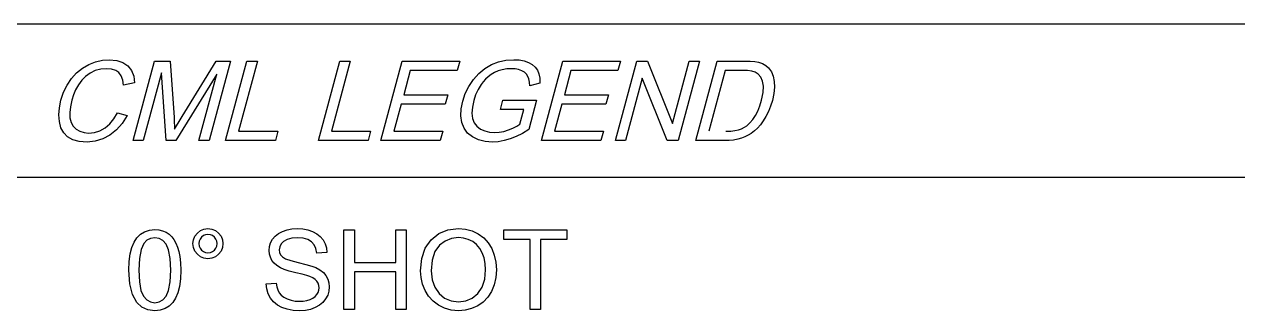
# Model space of a CAD drawing. Extents: x 0 to 17.2, y 0.1 to 11.3.
# Drawn here: x 3.34 to 4.326, y 1.236 to 1.468 of the extents above; entities that cross this region are included whole.
import ezdxf

# ---------------------------------------------------------------- set-up
doc = ezdxf.new("R2010")
doc.units = 0
doc.layers.add('BORDER', color=3, linetype='CONTINUOUS')
doc.layers.add('BORDERTEXT', color=7, linetype='CONTINUOUS')

msp = doc.modelspace()

# ---------------------------------------------------------------- linework, layer by layer
at = {"layer": 'BORDER'}
for points in [[(17.0808, 1.46816), (0.1692, 1.46816)], [(7.3815, 1.34381), (0.1692, 1.34381)]]:
    msp.add_lwpolyline(points, dxfattribs=at)
at = {"layer": 'BORDERTEXT', "color": 7}
for points in [[(3.41562, 1.39633), (3.4236, 1.39416), (3.4236, 1.39416), (3.41959, 1.38769), (3.41493, 1.38233), (3.40961, 1.37809), (3.40961, 1.37809), (3.40378, 1.37501), (3.39759, 1.37317), (3.39103, 1.37255), (3.39103, 1.37255), (3.38463, 1.37302), (3.37934, 1.37444), (3.37517, 1.37681), (3.37517, 1.37681), (3.37203, 1.38007), (3.36981, 1.38418), (3.36851, 1.38914), (3.36851, 1.38914), (3.36808, 1.39465), (3.36849, 1.40043), (3.36973, 1.40647), (3.36973, 1.40647), (3.37189, 1.41292), (3.37475, 1.41879), (3.37831, 1.42409), (3.37831, 1.42409), (3.38249, 1.4287), (3.38717, 1.43251), (3.39236, 1.43552), (3.39236, 1.43552), (3.39785, 1.43768), (3.40342, 1.43899), (3.40908, 1.43942), (3.40908, 1.43942), (3.41506, 1.43887), (3.42006, 1.43722), (3.42408, 1.43448), (3.42408, 1.43448), (3.42704, 1.43074), (3.42887, 1.42611), (3.42958, 1.42058), (3.42062, 1.4186), (3.42062, 1.4186), (3.42004, 1.42288), (3.41878, 1.4263), (3.41685, 1.42888), (3.41685, 1.42888), (3.41423, 1.43067), (3.41093, 1.43174), (3.40695, 1.4321), (3.40695, 1.4321), (3.40214, 1.4317), (3.39767, 1.43051), (3.39353, 1.42852), (3.39353, 1.42852), (3.38981, 1.42587), (3.38661, 1.42267), (3.38392, 1.41893), (3.38392, 1.41893), (3.38171, 1.41488), (3.37992, 1.41074), (3.37857, 1.40651), (3.37857, 1.40651), (3.37742, 1.40125), (3.37694, 1.39645), (3.37711, 1.39211), (3.37711, 1.39211), (3.378, 1.38836), (3.37967, 1.38529), (3.38212, 1.38292), (3.38212, 1.38292), (3.38515, 1.38123), (3.38853, 1.38021), (3.39229, 1.37987), (3.39229, 1.37987), (3.39696, 1.38033), (3.40139, 1.38172), (3.40558, 1.38402), (3.40558, 1.38402), (3.4094, 1.38723), (3.41275, 1.39133), (3.41562, 1.39633)], [(3.72677, 1.39902), (3.72881, 1.4066), (3.75621, 1.40665), (3.74978, 1.38265), (3.74978, 1.38265), (3.74471, 1.37958), (3.73969, 1.37706), (3.73474, 1.37509), (3.73474, 1.37509), (3.72985, 1.37368), (3.72504, 1.37283), (3.7203, 1.37255), (3.7203, 1.37255), (3.71426, 1.373), (3.70886, 1.37436), (3.70408, 1.37663), (3.70408, 1.37663), (3.70015, 1.37976), (3.69729, 1.38369), (3.69549, 1.38843), (3.69549, 1.38843), (3.69471, 1.39378), (3.69493, 1.39953), (3.69614, 1.40568), (3.69614, 1.40568), (3.69823, 1.41183), (3.70112, 1.4177), (3.70481, 1.4233), (3.70481, 1.4233), (3.70916, 1.42828), (3.71403, 1.43233), (3.71942, 1.43545), (3.71942, 1.43545), (3.7252, 1.43765), (3.73125, 1.43898), (3.73755, 1.43942), (3.73755, 1.43942), (3.74201, 1.43917), (3.74604, 1.43841), (3.74963, 1.43715), (3.74963, 1.43715), (3.75267, 1.43543), (3.75507, 1.43332), (3.75682, 1.43082), (3.75682, 1.43082), (3.758, 1.42784), (3.75868, 1.42431), (3.75888, 1.42023), (3.75059, 1.41811), (3.75059, 1.41811), (3.75036, 1.42117), (3.74985, 1.42376), (3.74906, 1.42588), (3.74906, 1.42588), (3.74788, 1.42763), (3.74622, 1.42914), (3.74409, 1.4304), (3.74409, 1.4304), (3.74157, 1.43134), (3.73875, 1.43191), (3.73564, 1.4321), (3.73564, 1.4321), (3.73185, 1.4319), (3.72831, 1.4313), (3.72501, 1.43031), (3.72501, 1.43031), (3.72199, 1.42899), (3.71927, 1.42743), (3.71685, 1.42561), (3.71685, 1.42561), (3.71469, 1.42361), (3.71276, 1.42148), (3.71106, 1.41922), (3.71106, 1.41922), (3.70858, 1.41511), (3.7066, 1.41077), (3.7051, 1.40621), (3.7051, 1.40621), (3.70397, 1.40076), (3.70367, 1.39593), (3.7042, 1.39174), (3.7042, 1.39174), (3.70554, 1.38819), (3.70765, 1.38531), (3.71055, 1.38309), (3.71055, 1.38309), (3.714, 1.38152), (3.71778, 1.38058), (3.72188, 1.38027), (3.72188, 1.38027), (3.72562, 1.38051), (3.72943, 1.38122), (3.73331, 1.38241), (3.73331, 1.38241), (3.73694, 1.38387), (3.74002, 1.38539), (3.74256, 1.38697), (3.74578, 1.39902), (3.72677, 1.39902)], [(3.42838, 1.37365), (3.44571, 1.43832), (3.45859, 1.43832), (3.46162, 1.39253), (3.46162, 1.39253), (3.46186, 1.38863), (3.46204, 1.38544), (3.46215, 1.38296), (3.46215, 1.38296), (3.46375, 1.38568), (3.46582, 1.38914), (3.46836, 1.39333), (3.4959, 1.43832), (3.50741, 1.43832), (3.49009, 1.37365), (3.48184, 1.37365), (3.49634, 1.42777), (3.46305, 1.37365), (3.45533, 1.37365), (3.45138, 1.4287), (3.43663, 1.37365), (3.42838, 1.37365)], [(3.50354, 1.37365), (3.52087, 1.43832), (3.52942, 1.43832), (3.51414, 1.38128), (3.54599, 1.38128), (3.54394, 1.37365), (3.50354, 1.37365)], [(3.57888, 1.37365), (3.5962, 1.43832), (3.60476, 1.43832), (3.58948, 1.38128), (3.62132, 1.38128), (3.61928, 1.37365), (3.57888, 1.37365)], [(3.62964, 1.37365), (3.64697, 1.43832), (3.69372, 1.43832), (3.69168, 1.43069), (3.65348, 1.43069), (3.64818, 1.41088), (3.68395, 1.41088), (3.68191, 1.40329), (3.64614, 1.40329), (3.64025, 1.38128), (3.67994, 1.38128), (3.6779, 1.37365), (3.62964, 1.37365)], [(3.76016, 1.37365), (3.77749, 1.43832), (3.82424, 1.43832), (3.82219, 1.43069), (3.784, 1.43069), (3.77869, 1.41088), (3.81446, 1.41088), (3.81243, 1.40329), (3.77666, 1.40329), (3.77076, 1.38128), (3.81046, 1.38128), (3.80841, 1.37365), (3.76016, 1.37365)], [(3.82015, 1.37365), (3.83747, 1.43832), (3.84625, 1.43832), (3.86661, 1.38755), (3.88021, 1.43832), (3.88842, 1.43832), (3.87109, 1.37365), (3.86231, 1.37365), (3.84196, 1.42447), (3.82835, 1.37365), (3.82015, 1.37365)], [(3.88547, 1.37365), (3.9028, 1.43832), (3.92507, 1.43832), (3.92507, 1.43832), (3.92967, 1.43821), (3.93343, 1.4379), (3.93633, 1.43739), (3.93633, 1.43739), (3.93957, 1.43631), (3.94231, 1.43476), (3.94458, 1.43276), (3.94458, 1.43276), (3.94686, 1.42961), (3.94842, 1.42593), (3.94927, 1.42171), (3.94927, 1.42171), (3.94942, 1.41701), (3.94889, 1.41189), (3.94769, 1.40634), (3.94769, 1.40634), (3.94623, 1.40161), (3.94449, 1.39726), (3.94247, 1.39328), (3.94247, 1.39328), (3.94025, 1.38971), (3.93794, 1.38657), (3.93553, 1.38386), (3.93553, 1.38386), (3.93306, 1.38156), (3.93058, 1.3796), (3.92807, 1.378), (3.92807, 1.378), (3.92544, 1.37669), (3.92258, 1.37561), (3.91949, 1.37476), (3.91949, 1.37476), (3.91616, 1.37414), (3.9126, 1.37378), (3.9088, 1.37365), (3.88547, 1.37365)], [(3.90988, 1.38128), (3.90988, 1.38128), (3.91387, 1.38142), (3.91732, 1.38181), (3.92023, 1.38248), (3.92023, 1.38248), (3.92273, 1.38338), (3.92497, 1.38449), (3.92693, 1.38583), (3.92693, 1.38583), (3.92941, 1.38809), (3.93173, 1.39082), (3.93386, 1.39401), (3.93386, 1.39401), (3.93579, 1.39768), (3.93747, 1.40183), (3.9389, 1.40647), (3.9389, 1.40647), (3.9402, 1.41271), (3.94048, 1.41791), (3.93975, 1.42206), (3.93975, 1.42206), (3.93823, 1.42529), (3.93619, 1.42773), (3.93361, 1.42936), (3.93361, 1.42936), (3.93105, 1.4301), (3.92748, 1.43054), (3.92289, 1.43069), (3.90931, 1.43069), (3.89607, 1.38128)], [(3.42501, 1.26845), (3.42501, 1.26845), (3.42527, 1.27558), (3.42606, 1.28171), (3.42736, 1.28685), (3.42736, 1.28685), (3.42919, 1.29115), (3.43152, 1.29473), (3.43436, 1.29761), (3.43436, 1.29761), (3.43772, 1.29971), (3.44161, 1.30097), (3.44603, 1.30139), (3.44603, 1.30139), (3.44935, 1.30116), (3.45238, 1.30046), (3.45513, 1.2993), (3.45513, 1.2993), (3.45759, 1.2977), (3.45975, 1.29569), (3.4616, 1.29327), (3.4616, 1.29327), (3.46317, 1.29046), (3.46451, 1.28726), (3.4656, 1.28369), (3.4656, 1.28369), (3.4664, 1.27948), (3.46689, 1.27441), (3.46705, 1.26845), (3.46705, 1.26845), (3.46679, 1.26137), (3.46601, 1.25527), (3.46472, 1.25014), (3.46472, 1.25014), (3.46291, 1.24584), (3.46059, 1.24225), (3.45775, 1.23936), (3.45775, 1.23936), (3.45439, 1.23725), (3.45048, 1.23598), (3.44603, 1.23556), (3.44603, 1.23556), (3.44026, 1.2363), (3.43538, 1.23853), (3.43139, 1.24224), (3.43139, 1.24224), (3.42785, 1.24873), (3.42572, 1.25747), (3.42501, 1.26845)], [(3.47699, 1.29004), (3.47699, 1.29004), (3.47739, 1.29325), (3.47858, 1.29612), (3.48057, 1.29866), (3.48057, 1.29866), (3.48312, 1.30064), (3.48598, 1.30183), (3.48917, 1.30222), (3.48917, 1.30222), (3.4924, 1.30183), (3.49528, 1.30064), (3.49783, 1.29866), (3.49783, 1.29866), (3.49981, 1.29612), (3.501, 1.29325), (3.50139, 1.29004), (3.50139, 1.29004), (3.50099, 1.28683), (3.4998, 1.28395), (3.49781, 1.2814), (3.49781, 1.2814), (3.49525, 1.27941), (3.49237, 1.27822), (3.48917, 1.27782), (3.48917, 1.27782), (3.48598, 1.27821), (3.48312, 1.2794), (3.48057, 1.28138), (3.48057, 1.28138), (3.47858, 1.28393), (3.47739, 1.28681), (3.47699, 1.29004)], [(3.53644, 1.25737), (3.54448, 1.25807), (3.54448, 1.25807), (3.54503, 1.25504), (3.54592, 1.2524), (3.54714, 1.25014), (3.54714, 1.25014), (3.54879, 1.2482), (3.55096, 1.24653), (3.55363, 1.24512), (3.55363, 1.24512), (3.55668, 1.24406), (3.55998, 1.24342), (3.56352, 1.24321), (3.56352, 1.24321), (3.56665, 1.24337), (3.56952, 1.24386), (3.57214, 1.24466), (3.57214, 1.24466), (3.57442, 1.24575), (3.57628, 1.24708), (3.5777, 1.24864), (3.5777, 1.24864), (3.57872, 1.25038), (3.57933, 1.25222), (3.57953, 1.25416), (3.57953, 1.25416), (3.57933, 1.2561), (3.57875, 1.25786), (3.57777, 1.25946), (3.57777, 1.25946), (3.57634, 1.26089), (3.57441, 1.26216), (3.57197, 1.26326), (3.57197, 1.26326), (3.56954, 1.26406), (3.56571, 1.26511), (3.56049, 1.26641), (3.56049, 1.26641), (3.55516, 1.2678), (3.55101, 1.26914), (3.54805, 1.27043), (3.54805, 1.27043), (3.54523, 1.27217), (3.54294, 1.27417), (3.54116, 1.27643), (3.54116, 1.27643), (3.53991, 1.27892), (3.53915, 1.28159), (3.5389, 1.28446), (3.5389, 1.28446), (3.53921, 1.28764), (3.54013, 1.29068), (3.54167, 1.29358), (3.54167, 1.29358), (3.5438, 1.29618), (3.5465, 1.29833), (3.54976, 1.30002), (3.54976, 1.30002), (3.55344, 1.30125), (3.55738, 1.30198), (3.56159, 1.30222), (3.56159, 1.30222), (3.56618, 1.30197), (3.57039, 1.3012), (3.57423, 1.29991), (3.57423, 1.29991), (3.5776, 1.29813), (3.58041, 1.29587), (3.58265, 1.29312), (3.58265, 1.29312), (3.58431, 1.29), (3.58537, 1.28661), (3.58582, 1.28296), (3.57764, 1.28235), (3.57764, 1.28235), (3.57685, 1.28609), (3.57536, 1.28917), (3.57318, 1.29158), (3.57318, 1.29158), (3.57024, 1.29332), (3.56649, 1.29436), (3.56194, 1.2947), (3.56194, 1.2947), (3.55725, 1.29439), (3.55349, 1.29344), (3.55066, 1.29187), (3.55066, 1.29187), (3.5487, 1.28985), (3.54752, 1.28757), (3.54712, 1.28503), (3.54712, 1.28503), (3.5474, 1.28285), (3.54824, 1.28094), (3.54963, 1.27931), (3.54963, 1.27931), (3.55215, 1.27781), (3.55644, 1.27627), (3.56249, 1.27472), (3.56249, 1.27472), (3.5687, 1.27322), (3.57345, 1.27185), (3.57676, 1.27061), (3.57676, 1.27061), (3.58018, 1.26872), (3.58295, 1.26653), (3.58507, 1.26403), (3.58507, 1.26403), (3.58656, 1.26125), (3.58745, 1.25819), (3.58775, 1.25486), (3.58775, 1.25486), (3.58743, 1.2515), (3.58644, 1.24827), (3.58481, 1.24517), (3.58481, 1.24517), (3.58256, 1.24236), (3.57974, 1.24), (3.57634, 1.23809), (3.57634, 1.23809), (3.57251, 1.23668), (3.56837, 1.23584), (3.56392, 1.23556), (3.56392, 1.23556), (3.5584, 1.23584), (3.55351, 1.23669), (3.54926, 1.23811), (3.54926, 1.23811), (3.5456, 1.2401), (3.5425, 1.24266), (3.53998, 1.24578), (3.53998, 1.24578), (3.53809, 1.24935), (3.53691, 1.25321), (3.53644, 1.25737)], [(3.66185, 1.26806), (3.66185, 1.26806), (3.6628, 1.27798), (3.66568, 1.28636), (3.67046, 1.29319), (3.67046, 1.29319), (3.67677, 1.29823), (3.68418, 1.30126), (3.69271, 1.30227), (3.69271, 1.30227), (3.69847, 1.30179), (3.70383, 1.30037), (3.70881, 1.298), (3.70881, 1.298), (3.71321, 1.29478), (3.71685, 1.29082), (3.71973, 1.28611), (3.71973, 1.28611), (3.72182, 1.28079), (3.72308, 1.27503), (3.72349, 1.2688), (3.72349, 1.2688), (3.72305, 1.2625), (3.72174, 1.25665), (3.71954, 1.25126), (3.71954, 1.25126), (3.71653, 1.24652), (3.71279, 1.24261), (3.70832, 1.23954), (3.70832, 1.23954), (3.70336, 1.23733), (3.69814, 1.236), (3.69267, 1.23556), (3.69267, 1.23556), (3.68682, 1.23605), (3.68139, 1.23752), (3.6764, 1.23996), (3.6764, 1.23996), (3.67201, 1.24325), (3.66839, 1.24725), (3.66554, 1.25196), (3.66554, 1.25196), (3.66349, 1.25713), (3.66226, 1.2625), (3.66185, 1.26806)], [(3.43315, 1.26845), (3.43356, 1.25905), (3.4348, 1.25201), (3.43686, 1.24732), (3.43686, 1.24732), (3.43953, 1.2444), (3.44259, 1.24265), (3.44603, 1.24207), (3.44603, 1.24207), (3.44947, 1.24266), (3.45253, 1.24441), (3.4552, 1.24735), (3.4552, 1.24735), (3.45726, 1.25204), (3.4585, 1.25907), (3.45891, 1.26845), (3.45891, 1.26845), (3.4585, 1.27788), (3.45726, 1.28493), (3.4552, 1.2896), (3.4552, 1.2896), (3.45252, 1.29251), (3.44943, 1.29425), (3.44594, 1.29484), (3.44594, 1.29484), (3.44255, 1.29432), (3.43965, 1.29278), (3.43724, 1.29022), (3.43724, 1.29022), (3.43496, 1.28518), (3.4336, 1.27793), (3.43315, 1.26845)], [(3.48178, 1.29004), (3.48202, 1.28809), (3.48275, 1.28634), (3.48396, 1.28479), (3.48396, 1.28479), (3.48551, 1.28358), (3.48726, 1.28285), (3.48921, 1.28261), (3.48921, 1.28261), (3.49114, 1.28285), (3.49288, 1.28358), (3.49442, 1.28479), (3.49442, 1.28479), (3.49563, 1.28634), (3.49636, 1.28809), (3.4966, 1.29004), (3.4966, 1.29004), (3.49636, 1.29199), (3.49563, 1.29375), (3.49442, 1.2953), (3.49442, 1.2953), (3.49288, 1.29651), (3.49114, 1.29723), (3.48921, 1.29747), (3.48921, 1.29747), (3.48726, 1.29723), (3.48551, 1.29651), (3.48396, 1.2953), (3.48396, 1.2953), (3.48275, 1.29375), (3.48202, 1.29199), (3.48178, 1.29004)], [(3.59967, 1.23666), (3.59967, 1.30112), (3.6082, 1.30112), (3.6082, 1.27465), (3.64171, 1.27465), (3.64171, 1.30112), (3.65024, 1.30112), (3.65024, 1.23666), (3.64171, 1.23666), (3.64171, 1.26704), (3.6082, 1.26704), (3.6082, 1.23666), (3.59967, 1.23666)], [(3.67064, 1.26792), (3.67134, 1.26071), (3.67342, 1.25459), (3.67691, 1.24957), (3.67691, 1.24957), (3.68144, 1.24584), (3.68668, 1.24361), (3.69263, 1.24286), (3.69263, 1.24286), (3.69867, 1.24361), (3.70395, 1.24587), (3.70848, 1.24963), (3.70848, 1.24963), (3.71193, 1.25478), (3.71401, 1.26118), (3.7147, 1.26885), (3.7147, 1.26885), (3.7144, 1.27387), (3.71352, 1.27845), (3.71204, 1.28259), (3.71204, 1.28259), (3.70999, 1.28621), (3.7074, 1.28924), (3.70426, 1.29169), (3.70426, 1.29169), (3.7007, 1.29349), (3.69687, 1.29456), (3.69276, 1.29492), (3.69276, 1.29492), (3.687, 1.29423), (3.6818, 1.29216), (3.67717, 1.2887), (3.67717, 1.2887), (3.67354, 1.28363), (3.67137, 1.2767), (3.67064, 1.26792)], [(3.75089, 1.23666), (3.75089, 1.29352), (3.72965, 1.29352), (3.72965, 1.30112), (3.78075, 1.30112), (3.78075, 1.29352), (3.75942, 1.29352), (3.75942, 1.23666), (3.75089, 1.23666)]]:
    msp.add_lwpolyline(points, dxfattribs=at)

doc.saveas('drawing.dxf')
